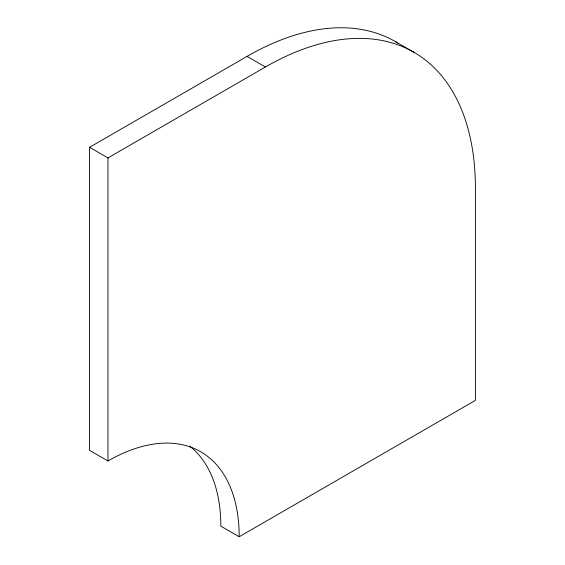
<?xml version="1.0" encoding="UTF-8"?>
<svg xmlns="http://www.w3.org/2000/svg" width="565" height="565" viewBox="0 0 565 565"><rect width="100%" height="100%" fill="white"/><g stroke="black" fill="none" stroke-linecap="round" stroke-linejoin="round"><path stroke-width="0.85" d="M247.067 56.38L265.437 66.988A296.95 171.442 -60 0 1 475.412 188.216L475.412 400.366L239.193 536.75A185.595 107.152 -60 0 0 107.957 460.984L89.588 450.376L89.588 147.303L247.067 56.38A296.95 171.442 -60 0 1 397.76 42.997M89.588 147.303L107.957 157.91L265.437 66.988M395.542 41.676L413.912 52.284M239.193 536.75L220.823 526.142A185.595 107.152 -60 0 0 189.656 446.103M107.957 157.91L107.957 460.984"/></g></svg>
